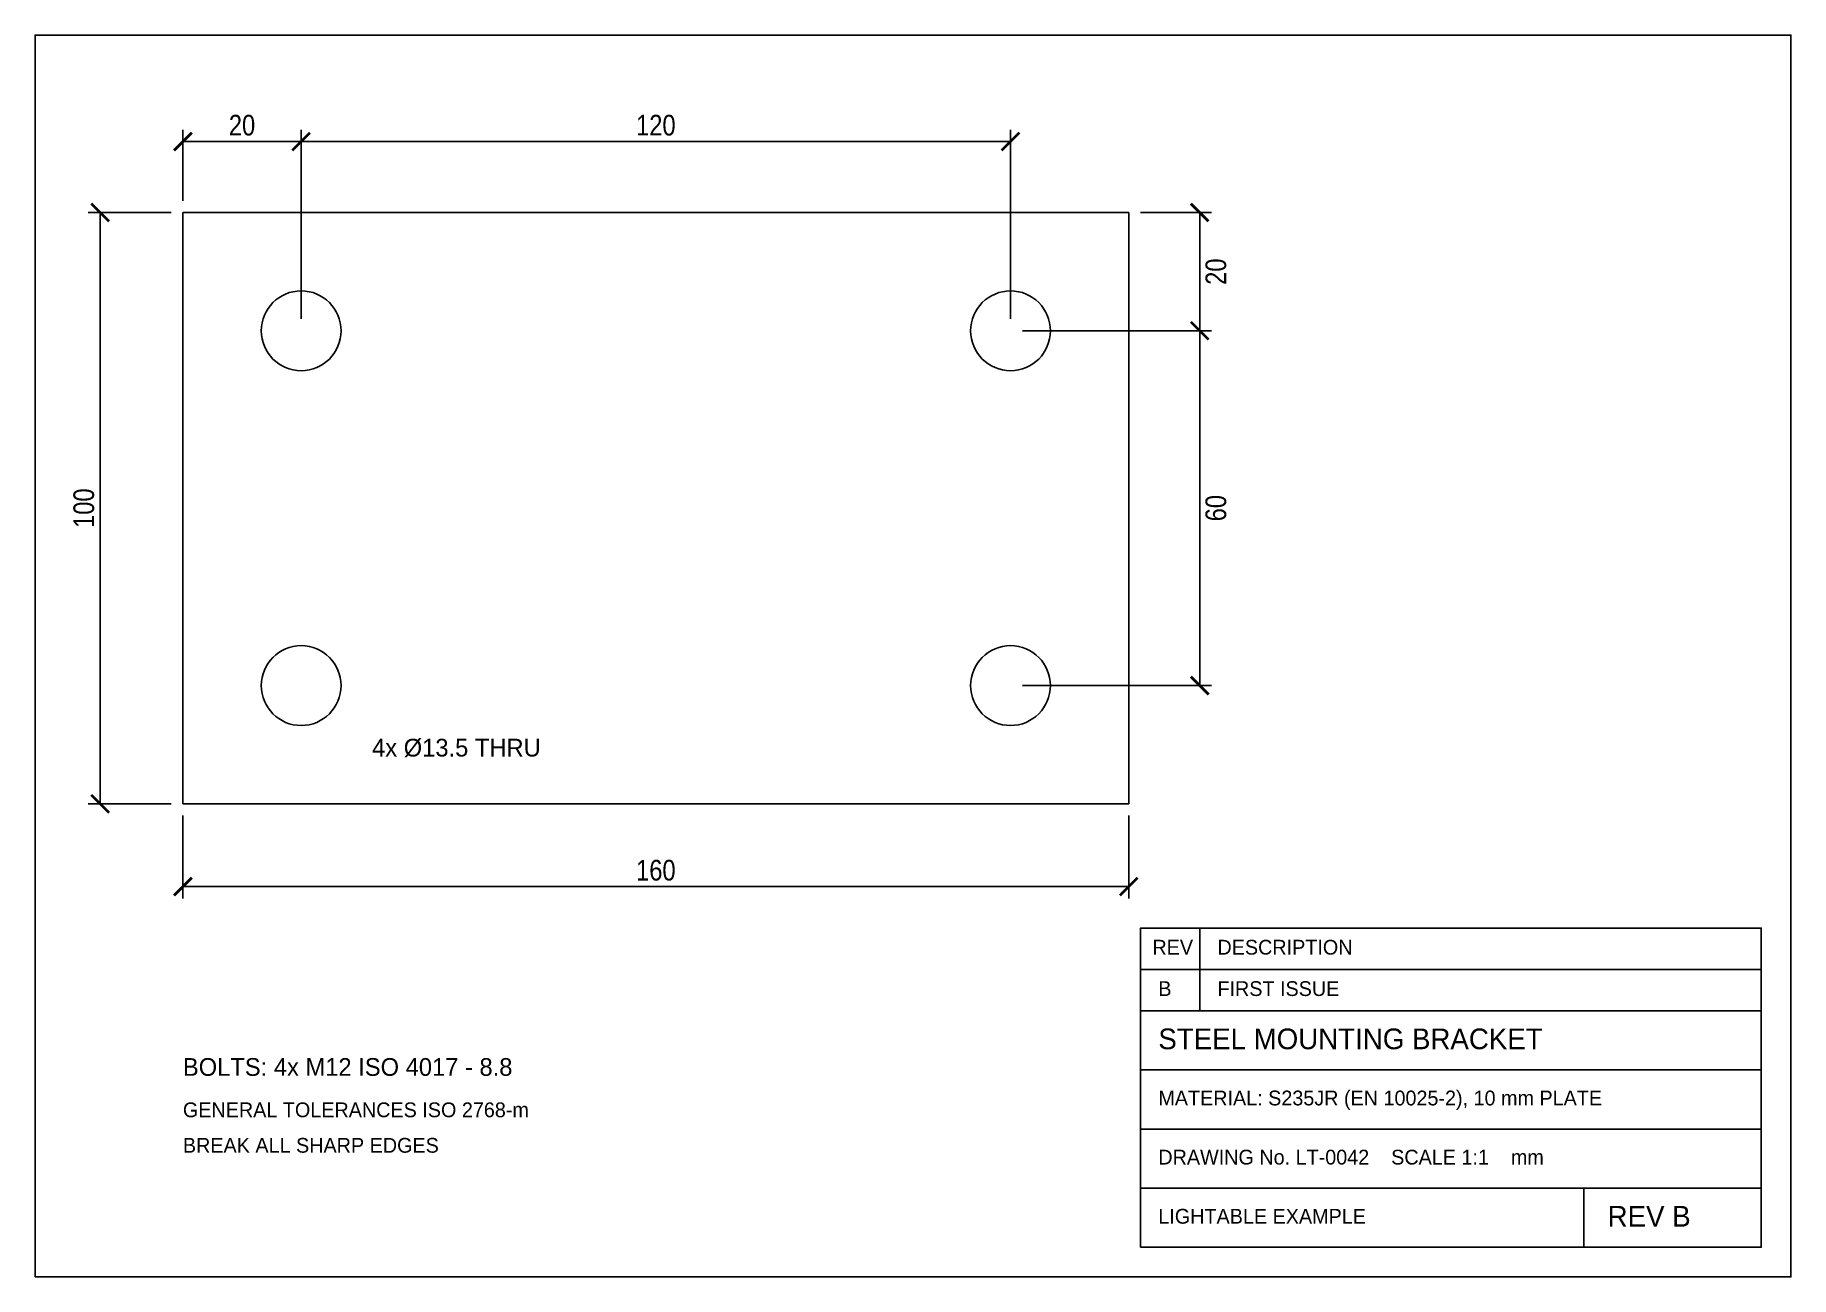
# Model space of a CAD drawing. Header units: millimetres. Extents: x 0 to 297, y 0 to 210.
import ezdxf

# ---------------------------------------------------------------- set-up
doc = ezdxf.new("R2010")
doc.units = ezdxf.units.MM
for name, color, linetype in [('BORDER', 8, 'Continuous'), ('DIMS', 3, 'Continuous'), ('HOLES', 4, 'Continuous'), ('NOTES', 2, 'Continuous'), ('OUTLINE', 7, 'Continuous'), ('TITLE', 8, 'Continuous')]:
    doc.layers.add(name, color=color, linetype=linetype)
doc.styles.add('OpenSansCondensed-Light', font='OpenSansCondensed-Light.ttf')
doc.dimstyles.new('EZDXF', dxfattribs={"dimtxt": 0.25, "dimasz": 0.175, "dimexe": 0.375, "dimexo": 0.125, "dimgap": 0.1, "dimtad": 1, "dimlfac": 100, "dimzin": 12, "dimdsep": 46, "dimtxsty": 'OpenSansCondensed-Light', "dimblk": 'ARCHTICK', "dimcen": 2.5, "dimazin": 3, "dimtfac": 0.5, "dimtmove": 2, "dimatfit": 3})

# ---------------------------------------------------------------- blocks, each defined once
blk = doc.blocks.new('_ARCHTICK')
at = {"color": 0, "linetype": 'BYBLOCK', "const_width": 0.15}
blk.add_lwpolyline([(-0.5, -0.5), (0.5, 0.5)], dxfattribs=at)

msp = doc.modelspace()

# ---------------------------------------------------------------- linework, layer by layer
at = {"layer": 'BORDER'}
msp.add_lwpolyline([(0, 0), (297, 0), (297, 210), (0, 210)], close=True, dxfattribs=at)
at = {"layer": 'HOLES'}
for centre in [(45, 160), (165, 160), (45, 100), (165, 100)]:
    msp.add_circle(centre, 6.75, dxfattribs=at)
at = {"layer": 'OUTLINE'}
msp.add_lwpolyline([(25, 80), (185, 80), (185, 180), (25, 180)], close=True, dxfattribs=at)
at = {"layer": 'TITLE'}
for p, q in [((197, 45), (197, 59)), ((187, 52), (292, 52)), ((187, 35), (292, 35)), ((187, 25), (292, 25)), ((187, 15), (292, 15)), ((262, 5), (262, 15))]:
    msp.add_line(p, q, dxfattribs=at)
for points in [[(187, 45), (292, 45), (292, 59), (187, 59)], [(187, 5), (292, 5), (292, 45), (187, 45)]]:
    msp.add_lwpolyline(points, close=True, dxfattribs=at)

# ---------------------------------------------------------------- texts
at = {"layer": 'NOTES'}
for s, height, p in [('4x Ø13.5 THRU', 3, (57, 88)), ('BOLTS: 4x M12 ISO 4017 - 8.8', 3, (25, 34)), ('GENERAL TOLERANCES ISO 2768-m', 2.5, (25, 27)), ('BREAK ALL SHARP EDGES', 2.5, (25, 21))]:
    msp.add_text(s, height=height, dxfattribs=at).set_placement(p)
at = {"layer": 'TITLE'}
for s, height, p in [('REV', 2.5, (189, 54.5)), ('DESCRIPTION', 2.5, (200, 54.5)), ('B', 2.5, (190, 47.5)), ('FIRST ISSUE', 2.5, (200, 47.5)), ('STEEL MOUNTING BRACKET', 3.5, (190, 38.5)), ('MATERIAL: S235JR (EN 10025-2), 10 mm PLATE', 2.5, (190, 29)), ('DRAWING No. LT-0042    SCALE 1:1    mm', 2.5, (190, 19)), ('REV B', 3.5, (266, 8.5)), ('LIGHTABLE EXAMPLE', 2.5, (190, 9))]:
    msp.add_text(s, height=height, dxfattribs=at).set_placement(p)

# ---------------------------------------------------------------- dimensions: what is measured, and where the dimension line sits
at = {"layer": 'DIMS'}
for base, p1, p2 in [((25, 192), (25, 180), (45, 160)), ((45, 192), (45, 160), (165, 160)), ((25, 66), (25, 80), (185, 80))]:
    msp.add_linear_dim(base=base, p1=p1, p2=p2, dimstyle='EZDXF', override={"dimtxt": 3.5, "dimasz": 3, "dimexe": 2, "dimexo": 2, "dimgap": 1, "dimlfac": 1}, dxfattribs=at).render()
for base, p1, p2 in [((11, 80), (25, 80), (25, 180)), ((197, 180), (185, 180), (165, 160)), ((197, 160), (165, 160), (165, 100))]:
    msp.add_linear_dim(base=base, p1=p1, p2=p2, angle=90, dimstyle='EZDXF', override={"dimtxt": 3.5, "dimasz": 3, "dimexe": 2, "dimexo": 2, "dimgap": 1, "dimlfac": 1}, dxfattribs=at).render()

doc.saveas('drawing.dxf')
